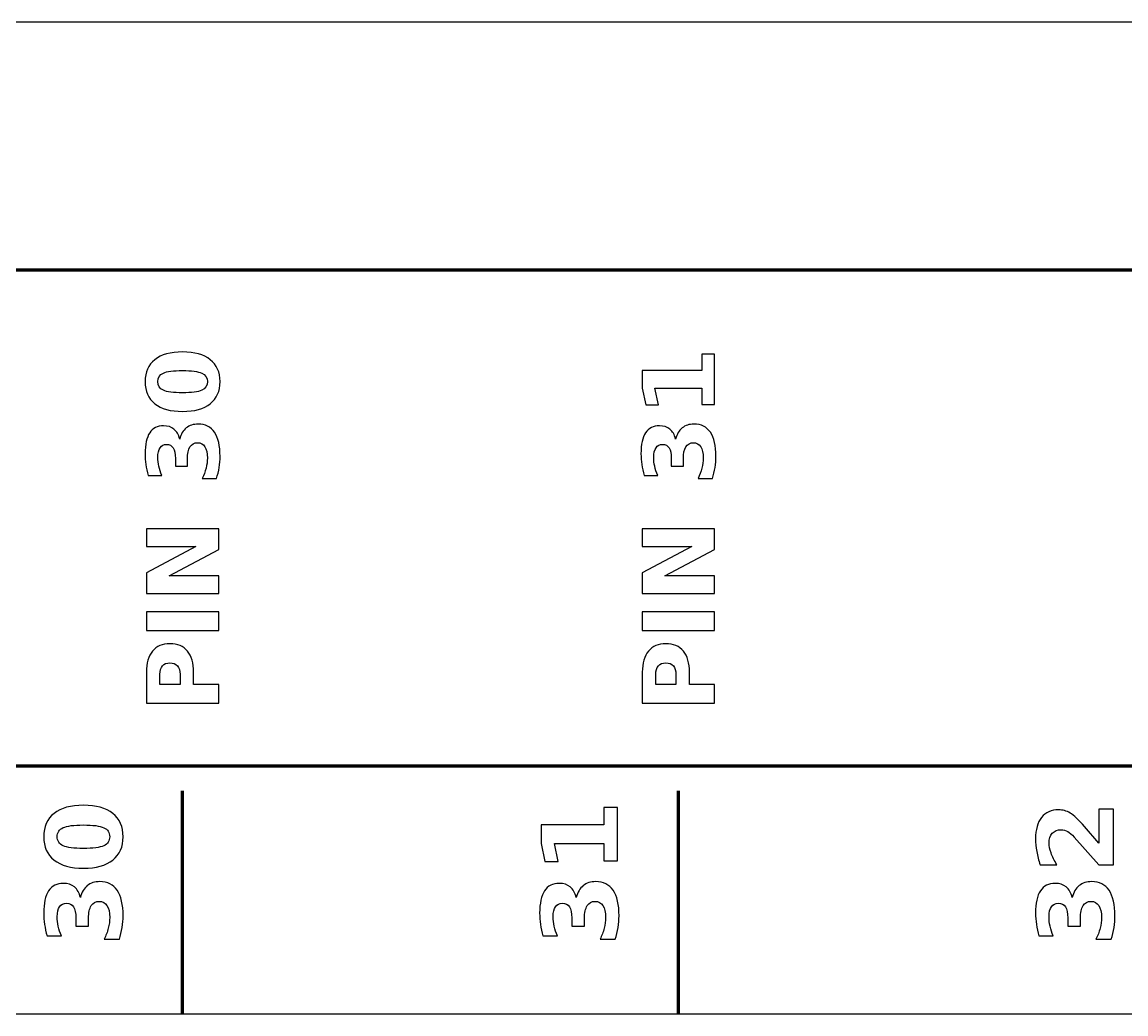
# Model space of a CAD drawing. Header units: centimetres. Extents: x -11 to 25, y -15.8 to -13.8.
# Drawn here: x 18.176 to 20.402, y -15.85 to -13.85 of the extents above; entities that cross this region are included whole.
import ezdxf

# ---------------------------------------------------------------- set-up
doc = ezdxf.new("R2010")
doc.units = ezdxf.units.CM
doc.header["$MEASUREMENT"] = 0
doc.layers.add('Layer 1', color=7, linetype='Continuous')

msp = doc.modelspace()

# ---------------------------------------------------------------- linework, layer by layer
at = {"layer": 'Layer 1', "color": 7}
msp.add_open_spline([(-10.9698, -13.85), (-10.9698, -13.85), (25.0302, -13.85), (25.0302, -13.85), (25.0302, -13.85), (25.0302, -13.85), (25.0302, -15.85), (25.0302, -15.85), (25.0302, -15.85), (25.0302, -15.85), (-10.9698, -15.85), (-10.9698, -15.85), (-10.9698, -15.85), (-10.9698, -15.85), (-10.9698, -13.85), (-10.9698, -13.85)], degree=3, knots=[0, 0, 0, 0, 0.25, 0.25, 0.25, 0.25, 0.5, 0.5, 0.5, 0.5, 0.75, 0.75, 0.75, 0.75, 1, 1, 1, 1], dxfattribs=at)
at = {"layer": 'Layer 1', "color": 250, "lineweight": 100}
msp.add_open_spline([(-10.76247, -15.35), (-10.76247, -15.35), (-10.76247, -14.35), (-10.76247, -14.35), (-10.76247, -14.35), (-10.76247, -14.35), (24.83753, -14.35), (24.83753, -14.35), (24.83753, -14.35), (24.83753, -14.35), (24.83753, -15.35), (24.83753, -15.35), (24.83753, -15.35), (24.83753, -15.35), (-10.76247, -15.35), (-10.76247, -15.35)], degree=3, knots=[0, 0, 0, 0, 0.25, 0.25, 0.25, 0.25, 0.5, 0.5, 0.5, 0.5, 0.75, 0.75, 0.75, 0.75, 1, 1, 1, 1], dxfattribs=at)
at = {"layer": 'Layer 1', "color": 250}
for points, knots in [([(18.50006, -14.51511), (18.52423, -14.51511), (18.54286, -14.52031), (18.556, -14.53074), (18.556, -14.53074), (18.5691, -14.54114), (18.57566, -14.55594), (18.57566, -14.57508), (18.57566, -14.57508), (18.57566, -14.59428), (18.5691, -14.60911), (18.556, -14.61951), (18.556, -14.61951), (18.54286, -14.62994), (18.52423, -14.63514), (18.50006, -14.63514), (18.50006, -14.63514), (18.47586, -14.63514), (18.4572, -14.62994), (18.44406, -14.61951), (18.44406, -14.61951), (18.43096, -14.60911), (18.4244, -14.59428), (18.4244, -14.57508), (18.4244, -14.57508), (18.4244, -14.55594), (18.43096, -14.54114), (18.44406, -14.53074), (18.44406, -14.53074), (18.4572, -14.52031), (18.47586, -14.51511), (18.50006, -14.51511)], [0, 0, 0, 0, 0.125, 0.125, 0.125, 0.125, 0.25, 0.25, 0.25, 0.25, 0.375, 0.375, 0.375, 0.375, 0.5, 0.5, 0.5, 0.5, 0.625, 0.625, 0.625, 0.625, 0.75, 0.75, 0.75, 0.75, 0.875, 0.875, 0.875, 0.875, 1, 1, 1, 1]), ([(19.54686, -14.62128), (19.54686, -14.62128), (19.54686, -14.58808), (19.54686, -14.58808), (19.54686, -14.58808), (19.54686, -14.58808), (19.45263, -14.58808), (19.45263, -14.58808), (19.45263, -14.58808), (19.45263, -14.58808), (19.45966, -14.62214), (19.45966, -14.62214), (19.45966, -14.62214), (19.45966, -14.62214), (19.43406, -14.62214), (19.43406, -14.62214), (19.43406, -14.62214), (19.43406, -14.62214), (19.42703, -14.58828), (19.42703, -14.58828), (19.42703, -14.58828), (19.42703, -14.58828), (19.42703, -14.55254), (19.42703, -14.55254), (19.42703, -14.55254), (19.42703, -14.55254), (19.54686, -14.55254), (19.54686, -14.55254), (19.54686, -14.55254), (19.54686, -14.55254), (19.54686, -14.51934), (19.54686, -14.51934), (19.54686, -14.51934), (19.54686, -14.51934), (19.57283, -14.51934), (19.57283, -14.51934), (19.57283, -14.51934), (19.57283, -14.51934), (19.57283, -14.62128), (19.57283, -14.62128), (19.57283, -14.62128), (19.57283, -14.62128), (19.54686, -14.62128), (19.54686, -14.62128)], [0, 0, 0, 0, 0.0909091, 0.0909091, 0.0909091, 0.0909091, 0.1818182, 0.1818182, 0.1818182, 0.1818182, 0.2727273, 0.2727273, 0.2727273, 0.2727273, 0.3636364, 0.3636364, 0.3636364, 0.3636364, 0.4545455, 0.4545455, 0.4545455, 0.4545455, 0.5454545, 0.5454545, 0.5454545, 0.5454545, 0.6363636, 0.6363636, 0.6363636, 0.6363636, 0.7272727, 0.7272727, 0.7272727, 0.7272727, 0.8181818, 0.8181818, 0.8181818, 0.8181818, 0.9090909, 0.9090909, 0.9090909, 0.9090909, 1, 1, 1, 1]), ([(18.4998, -14.55271), (18.48156, -14.55271), (18.46873, -14.55441), (18.46126, -14.55784), (18.46126, -14.55784), (18.45383, -14.56124), (18.4501, -14.56701), (18.4501, -14.57508), (18.4501, -14.57508), (18.4501, -14.58314), (18.45383, -14.58891), (18.46126, -14.59238), (18.46126, -14.59238), (18.46873, -14.59581), (18.48156, -14.59754), (18.4998, -14.59754), (18.4998, -14.59754), (18.5182, -14.59754), (18.5312, -14.59581), (18.53873, -14.59238), (18.53873, -14.59238), (18.5463, -14.58891), (18.55006, -14.58314), (18.55006, -14.57508), (18.55006, -14.57508), (18.55006, -14.56708), (18.5463, -14.56134), (18.53873, -14.55788), (18.53873, -14.55788), (18.5312, -14.55444), (18.5182, -14.55271), (18.4998, -14.55271)], [0, 0, 0, 0, 0.125, 0.125, 0.125, 0.125, 0.25, 0.25, 0.25, 0.25, 0.375, 0.375, 0.375, 0.375, 0.5, 0.5, 0.5, 0.5, 0.625, 0.625, 0.625, 0.625, 0.75, 0.75, 0.75, 0.75, 0.875, 0.875, 0.875, 0.875, 1, 1, 1, 1]), ([(18.4942, -14.69071), (18.49673, -14.68091), (18.50116, -14.67341), (18.50743, -14.66831), (18.50743, -14.66831), (18.51373, -14.66321), (18.5217, -14.66065), (18.5314, -14.66065), (18.5314, -14.66065), (18.54586, -14.66065), (18.55686, -14.66618), (18.5644, -14.67725), (18.5644, -14.67725), (18.5719, -14.68831), (18.57566, -14.70445), (18.57566, -14.72568), (18.57566, -14.72568), (18.57566, -14.73318), (18.57506, -14.74068), (18.57386, -14.74821), (18.57386, -14.74821), (18.57266, -14.75571), (18.57083, -14.76315), (18.56843, -14.77051), (18.56843, -14.77051), (18.56843, -14.77051), (18.53943, -14.77051), (18.53943, -14.77051), (18.53943, -14.77051), (18.54293, -14.76348), (18.5456, -14.75651), (18.5474, -14.74958), (18.5474, -14.74958), (18.54916, -14.74265), (18.55006, -14.73581), (18.55006, -14.72911), (18.55006, -14.72911), (18.55006, -14.71915), (18.54833, -14.71151), (18.5449, -14.70621), (18.5449, -14.70621), (18.54143, -14.70091), (18.5365, -14.69825), (18.53003, -14.69825), (18.53003, -14.69825), (18.5234, -14.69825), (18.51836, -14.70098), (18.51496, -14.70641), (18.51496, -14.70641), (18.51153, -14.71185), (18.50983, -14.71988), (18.50983, -14.73048), (18.50983, -14.73048), (18.50983, -14.73048), (18.50983, -14.74551), (18.50983, -14.74551), (18.50983, -14.74551), (18.50983, -14.74551), (18.4856, -14.74551), (18.4856, -14.74551), (18.4856, -14.74551), (18.4856, -14.74551), (18.4856, -14.72971), (18.4856, -14.72971), (18.4856, -14.72971), (18.4856, -14.72025), (18.48413, -14.71325), (18.48116, -14.70861), (18.48116, -14.70861), (18.4782, -14.70398), (18.4737, -14.70168), (18.46766, -14.70168), (18.46766, -14.70168), (18.46206, -14.70168), (18.45773, -14.70391), (18.4547, -14.70841), (18.4547, -14.70841), (18.45163, -14.71291), (18.4501, -14.71925), (18.4501, -14.72745), (18.4501, -14.72745), (18.4501, -14.73351), (18.45076, -14.73961), (18.45213, -14.74581), (18.45213, -14.74581), (18.4535, -14.75198), (18.45553, -14.75811), (18.4582, -14.76425), (18.4582, -14.76425), (18.4582, -14.76425), (18.43066, -14.76425), (18.43066, -14.76425), (18.43066, -14.76425), (18.42856, -14.75681), (18.427, -14.74948), (18.42596, -14.74218), (18.42596, -14.74218), (18.42493, -14.73488), (18.4244, -14.72775), (18.4244, -14.72071), (18.4244, -14.72071), (18.4244, -14.70178), (18.4275, -14.68758), (18.43373, -14.67818), (18.43373, -14.67818), (18.43993, -14.66878), (18.4493, -14.66408), (18.4618, -14.66408), (18.4618, -14.66408), (18.4703, -14.66408), (18.4773, -14.66631), (18.48273, -14.67081), (18.48273, -14.67081), (18.48816, -14.67531), (18.492, -14.68195), (18.4942, -14.69071)], [0, 0, 0, 0, 0.0344828, 0.0344828, 0.0344828, 0.0344828, 0.0689655, 0.0689655, 0.0689655, 0.0689655, 0.1034483, 0.1034483, 0.1034483, 0.1034483, 0.137931, 0.137931, 0.137931, 0.137931, 0.1724138, 0.1724138, 0.1724138, 0.1724138, 0.2068966, 0.2068966, 0.2068966, 0.2068966, 0.2413793, 0.2413793, 0.2413793, 0.2413793, 0.2758621, 0.2758621, 0.2758621, 0.2758621, 0.3103448, 0.3103448, 0.3103448, 0.3103448, 0.3448276, 0.3448276, 0.3448276, 0.3448276, 0.3793103, 0.3793103, 0.3793103, 0.3793103, 0.4137931, 0.4137931, 0.4137931, 0.4137931, 0.4482759, 0.4482759, 0.4482759, 0.4482759, 0.4827586, 0.4827586, 0.4827586, 0.4827586, 0.5172414, 0.5172414, 0.5172414, 0.5172414, 0.5517241, 0.5517241, 0.5517241, 0.5517241, 0.5862069, 0.5862069, 0.5862069, 0.5862069, 0.6206897, 0.6206897, 0.6206897, 0.6206897, 0.6551724, 0.6551724, 0.6551724, 0.6551724, 0.6896552, 0.6896552, 0.6896552, 0.6896552, 0.7241379, 0.7241379, 0.7241379, 0.7241379, 0.7586207, 0.7586207, 0.7586207, 0.7586207, 0.7931034, 0.7931034, 0.7931034, 0.7931034, 0.8275862, 0.8275862, 0.8275862, 0.8275862, 0.862069, 0.862069, 0.862069, 0.862069, 0.8965517, 0.8965517, 0.8965517, 0.8965517, 0.9310345, 0.9310345, 0.9310345, 0.9310345, 0.9655172, 0.9655172, 0.9655172, 0.9655172, 1, 1, 1, 1]), ([(19.4942, -14.69071), (19.49673, -14.68091), (19.50116, -14.67341), (19.50743, -14.66831), (19.50743, -14.66831), (19.51373, -14.66321), (19.5217, -14.66065), (19.5314, -14.66065), (19.5314, -14.66065), (19.54586, -14.66065), (19.55686, -14.66618), (19.5644, -14.67725), (19.5644, -14.67725), (19.5719, -14.68831), (19.57566, -14.70445), (19.57566, -14.72568), (19.57566, -14.72568), (19.57566, -14.73318), (19.57506, -14.74068), (19.57386, -14.74821), (19.57386, -14.74821), (19.57266, -14.75571), (19.57083, -14.76315), (19.56843, -14.77051), (19.56843, -14.77051), (19.56843, -14.77051), (19.53943, -14.77051), (19.53943, -14.77051), (19.53943, -14.77051), (19.54293, -14.76348), (19.5456, -14.75651), (19.5474, -14.74958), (19.5474, -14.74958), (19.54916, -14.74265), (19.55006, -14.73581), (19.55006, -14.72911), (19.55006, -14.72911), (19.55006, -14.71915), (19.54833, -14.71151), (19.5449, -14.70621), (19.5449, -14.70621), (19.54143, -14.70091), (19.5365, -14.69825), (19.53003, -14.69825), (19.53003, -14.69825), (19.5234, -14.69825), (19.51836, -14.70098), (19.51496, -14.70641), (19.51496, -14.70641), (19.51153, -14.71185), (19.50983, -14.71988), (19.50983, -14.73048), (19.50983, -14.73048), (19.50983, -14.73048), (19.50983, -14.74551), (19.50983, -14.74551), (19.50983, -14.74551), (19.50983, -14.74551), (19.4856, -14.74551), (19.4856, -14.74551), (19.4856, -14.74551), (19.4856, -14.74551), (19.4856, -14.72971), (19.4856, -14.72971), (19.4856, -14.72971), (19.4856, -14.72025), (19.48413, -14.71325), (19.48116, -14.70861), (19.48116, -14.70861), (19.4782, -14.70398), (19.4737, -14.70168), (19.46766, -14.70168), (19.46766, -14.70168), (19.46206, -14.70168), (19.45773, -14.70391), (19.4547, -14.70841), (19.4547, -14.70841), (19.45163, -14.71291), (19.4501, -14.71925), (19.4501, -14.72745), (19.4501, -14.72745), (19.4501, -14.73351), (19.45076, -14.73961), (19.45213, -14.74581), (19.45213, -14.74581), (19.4535, -14.75198), (19.45553, -14.75811), (19.4582, -14.76425), (19.4582, -14.76425), (19.4582, -14.76425), (19.43066, -14.76425), (19.43066, -14.76425), (19.43066, -14.76425), (19.42856, -14.75681), (19.427, -14.74948), (19.42596, -14.74218), (19.42596, -14.74218), (19.42493, -14.73488), (19.4244, -14.72775), (19.4244, -14.72071), (19.4244, -14.72071), (19.4244, -14.70178), (19.4275, -14.68758), (19.43373, -14.67818), (19.43373, -14.67818), (19.43993, -14.66878), (19.4493, -14.66408), (19.4618, -14.66408), (19.4618, -14.66408), (19.4703, -14.66408), (19.4773, -14.66631), (19.48273, -14.67081), (19.48273, -14.67081), (19.48816, -14.67531), (19.492, -14.68195), (19.4942, -14.69071)], [0, 0, 0, 0, 0.0344828, 0.0344828, 0.0344828, 0.0344828, 0.0689655, 0.0689655, 0.0689655, 0.0689655, 0.1034483, 0.1034483, 0.1034483, 0.1034483, 0.137931, 0.137931, 0.137931, 0.137931, 0.1724138, 0.1724138, 0.1724138, 0.1724138, 0.2068966, 0.2068966, 0.2068966, 0.2068966, 0.2413793, 0.2413793, 0.2413793, 0.2413793, 0.2758621, 0.2758621, 0.2758621, 0.2758621, 0.3103448, 0.3103448, 0.3103448, 0.3103448, 0.3448276, 0.3448276, 0.3448276, 0.3448276, 0.3793103, 0.3793103, 0.3793103, 0.3793103, 0.4137931, 0.4137931, 0.4137931, 0.4137931, 0.4482759, 0.4482759, 0.4482759, 0.4482759, 0.4827586, 0.4827586, 0.4827586, 0.4827586, 0.5172414, 0.5172414, 0.5172414, 0.5172414, 0.5517241, 0.5517241, 0.5517241, 0.5517241, 0.5862069, 0.5862069, 0.5862069, 0.5862069, 0.6206897, 0.6206897, 0.6206897, 0.6206897, 0.6551724, 0.6551724, 0.6551724, 0.6551724, 0.6896552, 0.6896552, 0.6896552, 0.6896552, 0.7241379, 0.7241379, 0.7241379, 0.7241379, 0.7586207, 0.7586207, 0.7586207, 0.7586207, 0.7931034, 0.7931034, 0.7931034, 0.7931034, 0.8275862, 0.8275862, 0.8275862, 0.8275862, 0.862069, 0.862069, 0.862069, 0.862069, 0.8965517, 0.8965517, 0.8965517, 0.8965517, 0.9310345, 0.9310345, 0.9310345, 0.9310345, 0.9655172, 0.9655172, 0.9655172, 0.9655172, 1, 1, 1, 1]), ([(18.42703, -15.00251), (18.42703, -15.00251), (18.42703, -14.96051), (18.42703, -14.96051), (18.42703, -14.96051), (18.42703, -14.96051), (18.52703, -14.90748), (18.52703, -14.90748), (18.52703, -14.90748), (18.52703, -14.90748), (18.42703, -14.90748), (18.42703, -14.90748), (18.42703, -14.90748), (18.42703, -14.90748), (18.42703, -14.87185), (18.42703, -14.87185), (18.42703, -14.87185), (18.42703, -14.87185), (18.57283, -14.87185), (18.57283, -14.87185), (18.57283, -14.87185), (18.57283, -14.87185), (18.57283, -14.91385), (18.57283, -14.91385), (18.57283, -14.91385), (18.57283, -14.91385), (18.47283, -14.96688), (18.47283, -14.96688), (18.47283, -14.96688), (18.47283, -14.96688), (18.57283, -14.96688), (18.57283, -14.96688), (18.57283, -14.96688), (18.57283, -14.96688), (18.57283, -15.00251), (18.57283, -15.00251), (18.57283, -15.00251), (18.57283, -15.00251), (18.42703, -15.00251), (18.42703, -15.00251)], [0, 0, 0, 0, 0.1, 0.1, 0.1, 0.1, 0.2, 0.2, 0.2, 0.2, 0.3, 0.3, 0.3, 0.3, 0.4, 0.4, 0.4, 0.4, 0.5, 0.5, 0.5, 0.5, 0.6, 0.6, 0.6, 0.6, 0.7, 0.7, 0.7, 0.7, 0.8, 0.8, 0.8, 0.8, 0.9, 0.9, 0.9, 0.9, 1, 1, 1, 1]), ([(19.42703, -15.00251), (19.42703, -15.00251), (19.42703, -14.96051), (19.42703, -14.96051), (19.42703, -14.96051), (19.42703, -14.96051), (19.52703, -14.90748), (19.52703, -14.90748), (19.52703, -14.90748), (19.52703, -14.90748), (19.42703, -14.90748), (19.42703, -14.90748), (19.42703, -14.90748), (19.42703, -14.90748), (19.42703, -14.87185), (19.42703, -14.87185), (19.42703, -14.87185), (19.42703, -14.87185), (19.57283, -14.87185), (19.57283, -14.87185), (19.57283, -14.87185), (19.57283, -14.87185), (19.57283, -14.91385), (19.57283, -14.91385), (19.57283, -14.91385), (19.57283, -14.91385), (19.47283, -14.96688), (19.47283, -14.96688), (19.47283, -14.96688), (19.47283, -14.96688), (19.57283, -14.96688), (19.57283, -14.96688), (19.57283, -14.96688), (19.57283, -14.96688), (19.57283, -15.00251), (19.57283, -15.00251), (19.57283, -15.00251), (19.57283, -15.00251), (19.42703, -15.00251), (19.42703, -15.00251)], [0, 0, 0, 0, 0.1, 0.1, 0.1, 0.1, 0.2, 0.2, 0.2, 0.2, 0.3, 0.3, 0.3, 0.3, 0.4, 0.4, 0.4, 0.4, 0.5, 0.5, 0.5, 0.5, 0.6, 0.6, 0.6, 0.6, 0.7, 0.7, 0.7, 0.7, 0.8, 0.8, 0.8, 0.8, 0.9, 0.9, 0.9, 0.9, 1, 1, 1, 1]), ([(18.42703, -15.07691), (18.42703, -15.07691), (18.42703, -15.03931), (18.42703, -15.03931), (18.42703, -15.03931), (18.42703, -15.03931), (18.57283, -15.03931), (18.57283, -15.03931), (18.57283, -15.03931), (18.57283, -15.03931), (18.57283, -15.07691), (18.57283, -15.07691), (18.57283, -15.07691), (18.57283, -15.07691), (18.42703, -15.07691), (18.42703, -15.07691)], [0, 0, 0, 0, 0.25, 0.25, 0.25, 0.25, 0.5, 0.5, 0.5, 0.5, 0.75, 0.75, 0.75, 0.75, 1, 1, 1, 1]), ([(19.42703, -15.07691), (19.42703, -15.07691), (19.42703, -15.03931), (19.42703, -15.03931), (19.42703, -15.03931), (19.42703, -15.03931), (19.57283, -15.03931), (19.57283, -15.03931), (19.57283, -15.03931), (19.57283, -15.03931), (19.57283, -15.07691), (19.57283, -15.07691), (19.57283, -15.07691), (19.57283, -15.07691), (19.42703, -15.07691), (19.42703, -15.07691)], [0, 0, 0, 0, 0.25, 0.25, 0.25, 0.25, 0.5, 0.5, 0.5, 0.5, 0.75, 0.75, 0.75, 0.75, 1, 1, 1, 1]), ([(18.42703, -15.22348), (18.42703, -15.22348), (18.42703, -15.16108), (18.42703, -15.16108), (18.42703, -15.16108), (18.42703, -15.14252), (18.43116, -15.12828), (18.4394, -15.11835), (18.4394, -15.11835), (18.44763, -15.10842), (18.45936, -15.10345), (18.4746, -15.10345), (18.4746, -15.10345), (18.48986, -15.10345), (18.50163, -15.10842), (18.50986, -15.11835), (18.50986, -15.11835), (18.5181, -15.12828), (18.52223, -15.14252), (18.52223, -15.16108), (18.52223, -15.16108), (18.52223, -15.16108), (18.52223, -15.18588), (18.52223, -15.18588), (18.52223, -15.18588), (18.52223, -15.18588), (18.57283, -15.18588), (18.57283, -15.18588), (18.57283, -15.18588), (18.57283, -15.18588), (18.57283, -15.22348), (18.57283, -15.22348), (18.57283, -15.22348), (18.57283, -15.22348), (18.42703, -15.22348), (18.42703, -15.22348)], [0, 0, 0, 0, 0.1111111, 0.1111111, 0.1111111, 0.1111111, 0.2222222, 0.2222222, 0.2222222, 0.2222222, 0.3333333, 0.3333333, 0.3333333, 0.3333333, 0.4444444, 0.4444444, 0.4444444, 0.4444444, 0.5555556, 0.5555556, 0.5555556, 0.5555556, 0.6666667, 0.6666667, 0.6666667, 0.6666667, 0.7777778, 0.7777778, 0.7777778, 0.7777778, 0.8888889, 0.8888889, 0.8888889, 0.8888889, 1, 1, 1, 1]), ([(19.42703, -15.22348), (19.42703, -15.22348), (19.42703, -15.16108), (19.42703, -15.16108), (19.42703, -15.16108), (19.42703, -15.14252), (19.43116, -15.12828), (19.4394, -15.11835), (19.4394, -15.11835), (19.44763, -15.10842), (19.45936, -15.10345), (19.4746, -15.10345), (19.4746, -15.10345), (19.48986, -15.10345), (19.50163, -15.10842), (19.50986, -15.11835), (19.50986, -15.11835), (19.5181, -15.12828), (19.52223, -15.14252), (19.52223, -15.16108), (19.52223, -15.16108), (19.52223, -15.16108), (19.52223, -15.18588), (19.52223, -15.18588), (19.52223, -15.18588), (19.52223, -15.18588), (19.57283, -15.18588), (19.57283, -15.18588), (19.57283, -15.18588), (19.57283, -15.18588), (19.57283, -15.22348), (19.57283, -15.22348), (19.57283, -15.22348), (19.57283, -15.22348), (19.42703, -15.22348), (19.42703, -15.22348)], [0, 0, 0, 0, 0.1111111, 0.1111111, 0.1111111, 0.1111111, 0.2222222, 0.2222222, 0.2222222, 0.2222222, 0.3333333, 0.3333333, 0.3333333, 0.3333333, 0.4444444, 0.4444444, 0.4444444, 0.4444444, 0.5555556, 0.5555556, 0.5555556, 0.5555556, 0.6666667, 0.6666667, 0.6666667, 0.6666667, 0.7777778, 0.7777778, 0.7777778, 0.7777778, 0.8888889, 0.8888889, 0.8888889, 0.8888889, 1, 1, 1, 1]), ([(18.45426, -15.18588), (18.45426, -15.18588), (18.495, -15.18588), (18.495, -15.18588), (18.495, -15.18588), (18.495, -15.18588), (18.495, -15.16508), (18.495, -15.16508), (18.495, -15.16508), (18.495, -15.15778), (18.49323, -15.15215), (18.48966, -15.14818), (18.48966, -15.14818), (18.48613, -15.14422), (18.4811, -15.14222), (18.4746, -15.14222), (18.4746, -15.14222), (18.46806, -15.14222), (18.46306, -15.14422), (18.45953, -15.14818), (18.45953, -15.14818), (18.45603, -15.15215), (18.45426, -15.15778), (18.45426, -15.16508), (18.45426, -15.16508), (18.45426, -15.16508), (18.45426, -15.18588), (18.45426, -15.18588)], [0, 0, 0, 0, 0.1428571, 0.1428571, 0.1428571, 0.1428571, 0.2857143, 0.2857143, 0.2857143, 0.2857143, 0.4285714, 0.4285714, 0.4285714, 0.4285714, 0.5714286, 0.5714286, 0.5714286, 0.5714286, 0.7142857, 0.7142857, 0.7142857, 0.7142857, 0.8571429, 0.8571429, 0.8571429, 0.8571429, 1, 1, 1, 1]), ([(19.45426, -15.18588), (19.45426, -15.18588), (19.495, -15.18588), (19.495, -15.18588), (19.495, -15.18588), (19.495, -15.18588), (19.495, -15.16508), (19.495, -15.16508), (19.495, -15.16508), (19.495, -15.15778), (19.49323, -15.15215), (19.48966, -15.14818), (19.48966, -15.14818), (19.48613, -15.14422), (19.4811, -15.14222), (19.4746, -15.14222), (19.4746, -15.14222), (19.46806, -15.14222), (19.46306, -15.14422), (19.45953, -15.14818), (19.45953, -15.14818), (19.45603, -15.15215), (19.45426, -15.15778), (19.45426, -15.16508), (19.45426, -15.16508), (19.45426, -15.16508), (19.45426, -15.18588), (19.45426, -15.18588)], [0, 0, 0, 0, 0.1428571, 0.1428571, 0.1428571, 0.1428571, 0.2857143, 0.2857143, 0.2857143, 0.2857143, 0.4285714, 0.4285714, 0.4285714, 0.4285714, 0.5714286, 0.5714286, 0.5714286, 0.5714286, 0.7142857, 0.7142857, 0.7142857, 0.7142857, 0.8571429, 0.8571429, 0.8571429, 0.8571429, 1, 1, 1, 1]), ([(18.30016, -15.42919), (18.32573, -15.42919), (18.34545, -15.43469), (18.35935, -15.44573), (18.35935, -15.44573), (18.37322, -15.45674), (18.38017, -15.4724), (18.38017, -15.49265), (18.38017, -15.49265), (18.38017, -15.51297), (18.37322, -15.52867), (18.35935, -15.53968), (18.35935, -15.53968), (18.34545, -15.55072), (18.32573, -15.55623), (18.30016, -15.55623), (18.30016, -15.55623), (18.27455, -15.55623), (18.25479, -15.55072), (18.24089, -15.53968), (18.24089, -15.53968), (18.22703, -15.52867), (18.22008, -15.51297), (18.22008, -15.49265), (18.22008, -15.49265), (18.22008, -15.4724), (18.22703, -15.45674), (18.24089, -15.44573), (18.24089, -15.44573), (18.25479, -15.43469), (18.27455, -15.42919), (18.30016, -15.42919)], [0, 0, 0, 0, 0.125, 0.125, 0.125, 0.125, 0.25, 0.25, 0.25, 0.25, 0.375, 0.375, 0.375, 0.375, 0.5, 0.5, 0.5, 0.5, 0.625, 0.625, 0.625, 0.625, 0.75, 0.75, 0.75, 0.75, 0.875, 0.875, 0.875, 0.875, 1, 1, 1, 1]), ([(19.34969, -15.54155), (19.34969, -15.54155), (19.34969, -15.50641), (19.34969, -15.50641), (19.34969, -15.50641), (19.34969, -15.50641), (19.24996, -15.50641), (19.24996, -15.50641), (19.24996, -15.50641), (19.24996, -15.50641), (19.2574, -15.54247), (19.2574, -15.54247), (19.2574, -15.54247), (19.2574, -15.54247), (19.23031, -15.54247), (19.23031, -15.54247), (19.23031, -15.54247), (19.23031, -15.54247), (19.22286, -15.50662), (19.22286, -15.50662), (19.22286, -15.50662), (19.22286, -15.50662), (19.22286, -15.46881), (19.22286, -15.46881), (19.22286, -15.46881), (19.22286, -15.46881), (19.34969, -15.46881), (19.34969, -15.46881), (19.34969, -15.46881), (19.34969, -15.46881), (19.34969, -15.43367), (19.34969, -15.43367), (19.34969, -15.43367), (19.34969, -15.43367), (19.37717, -15.43367), (19.37717, -15.43367), (19.37717, -15.43367), (19.37717, -15.43367), (19.37717, -15.54155), (19.37717, -15.54155), (19.37717, -15.54155), (19.37717, -15.54155), (19.34969, -15.54155), (19.34969, -15.54155)], [0, 0, 0, 0, 0.0909091, 0.0909091, 0.0909091, 0.0909091, 0.1818182, 0.1818182, 0.1818182, 0.1818182, 0.2727273, 0.2727273, 0.2727273, 0.2727273, 0.3636364, 0.3636364, 0.3636364, 0.3636364, 0.4545455, 0.4545455, 0.4545455, 0.4545455, 0.5454545, 0.5454545, 0.5454545, 0.5454545, 0.6363636, 0.6363636, 0.6363636, 0.6363636, 0.7272727, 0.7272727, 0.7272727, 0.7272727, 0.8181818, 0.8181818, 0.8181818, 0.8181818, 0.9090909, 0.9090909, 0.9090909, 0.9090909, 1, 1, 1, 1]), ([(20.34792, -15.50535), (20.34792, -15.50535), (20.34792, -15.43744), (20.34792, -15.43744), (20.34792, -15.43744), (20.34792, -15.43744), (20.37717, -15.43744), (20.37717, -15.43744), (20.37717, -15.43744), (20.37717, -15.43744), (20.37717, -15.54959), (20.37717, -15.54959), (20.37717, -15.54959), (20.37717, -15.54959), (20.34792, -15.54959), (20.34792, -15.54959), (20.34792, -15.54959), (20.34792, -15.54959), (20.29822, -15.49325), (20.29822, -15.49325), (20.29822, -15.49325), (20.29367, -15.48821), (20.28922, -15.4845), (20.28488, -15.48211), (20.28488, -15.48211), (20.28054, -15.47967), (20.27603, -15.47847), (20.27134, -15.47847), (20.27134, -15.47847), (20.2641, -15.47847), (20.25828, -15.48091), (20.25387, -15.48577), (20.25387, -15.48577), (20.24946, -15.49061), (20.24728, -15.49706), (20.24728, -15.50514), (20.24728, -15.50514), (20.24728, -15.51135), (20.24862, -15.51812), (20.25126, -15.5255), (20.25126, -15.5255), (20.25391, -15.53287), (20.25786, -15.54077), (20.26308, -15.54917), (20.26308, -15.54917), (20.26308, -15.54917), (20.22918, -15.54917), (20.22918, -15.54917), (20.22918, -15.54917), (20.22621, -15.54021), (20.22396, -15.53135), (20.2224, -15.5226), (20.2224, -15.5226), (20.22085, -15.51386), (20.22008, -15.50528), (20.22008, -15.49685), (20.22008, -15.49685), (20.22008, -15.4784), (20.22413, -15.46404), (20.23228, -15.45381), (20.23228, -15.45381), (20.2404, -15.44358), (20.25172, -15.43847), (20.26629, -15.43847), (20.26629, -15.43847), (20.27469, -15.43847), (20.28252, -15.44065), (20.28979, -15.44499), (20.28979, -15.44499), (20.29705, -15.44933), (20.30679, -15.45847), (20.319, -15.47237), (20.319, -15.47237), (20.319, -15.47237), (20.34792, -15.50535), (20.34792, -15.50535)], [0, 0, 0, 0, 0.0526316, 0.0526316, 0.0526316, 0.0526316, 0.1052632, 0.1052632, 0.1052632, 0.1052632, 0.1578947, 0.1578947, 0.1578947, 0.1578947, 0.2105263, 0.2105263, 0.2105263, 0.2105263, 0.2631579, 0.2631579, 0.2631579, 0.2631579, 0.3157895, 0.3157895, 0.3157895, 0.3157895, 0.3684211, 0.3684211, 0.3684211, 0.3684211, 0.4210526, 0.4210526, 0.4210526, 0.4210526, 0.4736842, 0.4736842, 0.4736842, 0.4736842, 0.5263158, 0.5263158, 0.5263158, 0.5263158, 0.5789474, 0.5789474, 0.5789474, 0.5789474, 0.6315789, 0.6315789, 0.6315789, 0.6315789, 0.6842105, 0.6842105, 0.6842105, 0.6842105, 0.7368421, 0.7368421, 0.7368421, 0.7368421, 0.7894737, 0.7894737, 0.7894737, 0.7894737, 0.8421053, 0.8421053, 0.8421053, 0.8421053, 0.8947368, 0.8947368, 0.8947368, 0.8947368, 0.9473684, 0.9473684, 0.9473684, 0.9473684, 1, 1, 1, 1]), ([(18.29988, -15.46898), (18.28058, -15.46898), (18.267, -15.47078), (18.25909, -15.47441), (18.25909, -15.47441), (18.25123, -15.47801), (18.24728, -15.48412), (18.24728, -15.49265), (18.24728, -15.49265), (18.24728, -15.50119), (18.25123, -15.50729), (18.25909, -15.51096), (18.25909, -15.51096), (18.267, -15.5146), (18.28058, -15.51643), (18.29988, -15.51643), (18.29988, -15.51643), (18.31935, -15.51643), (18.33311, -15.5146), (18.34108, -15.51096), (18.34108, -15.51096), (18.34909, -15.50729), (18.35307, -15.50119), (18.35307, -15.49265), (18.35307, -15.49265), (18.35307, -15.48419), (18.34909, -15.47812), (18.34108, -15.47445), (18.34108, -15.47445), (18.33311, -15.47082), (18.31935, -15.46898), (18.29988, -15.46898)], [0, 0, 0, 0, 0.125, 0.125, 0.125, 0.125, 0.25, 0.25, 0.25, 0.25, 0.375, 0.375, 0.375, 0.375, 0.5, 0.5, 0.5, 0.5, 0.625, 0.625, 0.625, 0.625, 0.75, 0.75, 0.75, 0.75, 0.875, 0.875, 0.875, 0.875, 1, 1, 1, 1]), ([(18.29395, -15.61504), (18.29663, -15.60467), (18.30132, -15.59673), (18.30795, -15.59133), (18.30795, -15.59133), (18.31462, -15.58593), (18.32305, -15.58322), (18.33332, -15.58322), (18.33332, -15.58322), (18.34863, -15.58322), (18.36027, -15.58907), (18.36824, -15.60078), (18.36824, -15.60078), (18.37618, -15.6125), (18.38017, -15.62957), (18.38017, -15.65204), (18.38017, -15.65204), (18.38017, -15.65998), (18.37953, -15.66792), (18.37826, -15.67589), (18.37826, -15.67589), (18.37699, -15.68383), (18.37505, -15.6917), (18.37251, -15.69949), (18.37251, -15.69949), (18.37251, -15.69949), (18.34182, -15.69949), (18.34182, -15.69949), (18.34182, -15.69949), (18.34553, -15.69205), (18.34835, -15.68468), (18.35025, -15.67734), (18.35025, -15.67734), (18.35212, -15.67), (18.35307, -15.66277), (18.35307, -15.65568), (18.35307, -15.65568), (18.35307, -15.64513), (18.35124, -15.63705), (18.34761, -15.63144), (18.34761, -15.63144), (18.34394, -15.62583), (18.33872, -15.62301), (18.33187, -15.62301), (18.33187, -15.62301), (18.32485, -15.62301), (18.31953, -15.6259), (18.31593, -15.63165), (18.31593, -15.63165), (18.31229, -15.6374), (18.31049, -15.64591), (18.31049, -15.65712), (18.31049, -15.65712), (18.31049, -15.65712), (18.31049, -15.67303), (18.31049, -15.67303), (18.31049, -15.67303), (18.31049, -15.67303), (18.28485, -15.67303), (18.28485, -15.67303), (18.28485, -15.67303), (18.28485, -15.67303), (18.28485, -15.65631), (18.28485, -15.65631), (18.28485, -15.65631), (18.28485, -15.64629), (18.28329, -15.63889), (18.28015, -15.63398), (18.28015, -15.63398), (18.27701, -15.62908), (18.27225, -15.62664), (18.26587, -15.62664), (18.26587, -15.62664), (18.25994, -15.62664), (18.25535, -15.62901), (18.25214, -15.63377), (18.25214, -15.63377), (18.2489, -15.63853), (18.24728, -15.64524), (18.24728, -15.65391), (18.24728, -15.65391), (18.24728, -15.66033), (18.24798, -15.66679), (18.24943, -15.67335), (18.24943, -15.67335), (18.25087, -15.67988), (18.25303, -15.68637), (18.25585, -15.69286), (18.25585, -15.69286), (18.25585, -15.69286), (18.22671, -15.69286), (18.22671, -15.69286), (18.22671, -15.69286), (18.22449, -15.68499), (18.22283, -15.67723), (18.22173, -15.66951), (18.22173, -15.66951), (18.22064, -15.66178), (18.22008, -15.65423), (18.22008, -15.64679), (18.22008, -15.64679), (18.22008, -15.62675), (18.22336, -15.61172), (18.22995, -15.60177), (18.22995, -15.60177), (18.23652, -15.59182), (18.24643, -15.58685), (18.25966, -15.58685), (18.25966, -15.58685), (18.26865, -15.58685), (18.27606, -15.58921), (18.28181, -15.59398), (18.28181, -15.59398), (18.28756, -15.59874), (18.29162, -15.60576), (18.29395, -15.61504)], [0, 0, 0, 0, 0.0344828, 0.0344828, 0.0344828, 0.0344828, 0.0689655, 0.0689655, 0.0689655, 0.0689655, 0.1034483, 0.1034483, 0.1034483, 0.1034483, 0.137931, 0.137931, 0.137931, 0.137931, 0.1724138, 0.1724138, 0.1724138, 0.1724138, 0.2068966, 0.2068966, 0.2068966, 0.2068966, 0.2413793, 0.2413793, 0.2413793, 0.2413793, 0.2758621, 0.2758621, 0.2758621, 0.2758621, 0.3103448, 0.3103448, 0.3103448, 0.3103448, 0.3448276, 0.3448276, 0.3448276, 0.3448276, 0.3793103, 0.3793103, 0.3793103, 0.3793103, 0.4137931, 0.4137931, 0.4137931, 0.4137931, 0.4482759, 0.4482759, 0.4482759, 0.4482759, 0.4827586, 0.4827586, 0.4827586, 0.4827586, 0.5172414, 0.5172414, 0.5172414, 0.5172414, 0.5517241, 0.5517241, 0.5517241, 0.5517241, 0.5862069, 0.5862069, 0.5862069, 0.5862069, 0.6206897, 0.6206897, 0.6206897, 0.6206897, 0.6551724, 0.6551724, 0.6551724, 0.6551724, 0.6896552, 0.6896552, 0.6896552, 0.6896552, 0.7241379, 0.7241379, 0.7241379, 0.7241379, 0.7586207, 0.7586207, 0.7586207, 0.7586207, 0.7931034, 0.7931034, 0.7931034, 0.7931034, 0.8275862, 0.8275862, 0.8275862, 0.8275862, 0.862069, 0.862069, 0.862069, 0.862069, 0.8965517, 0.8965517, 0.8965517, 0.8965517, 0.9310345, 0.9310345, 0.9310345, 0.9310345, 0.9655172, 0.9655172, 0.9655172, 0.9655172, 1, 1, 1, 1]), ([(19.29395, -15.61504), (19.29663, -15.60467), (19.30132, -15.59673), (19.30795, -15.59133), (19.30795, -15.59133), (19.31462, -15.58593), (19.32305, -15.58322), (19.33332, -15.58322), (19.33332, -15.58322), (19.34863, -15.58322), (19.36027, -15.58907), (19.36824, -15.60078), (19.36824, -15.60078), (19.37618, -15.6125), (19.38017, -15.62957), (19.38017, -15.65204), (19.38017, -15.65204), (19.38017, -15.65998), (19.37953, -15.66792), (19.37826, -15.67589), (19.37826, -15.67589), (19.37699, -15.68383), (19.37505, -15.6917), (19.37251, -15.69949), (19.37251, -15.69949), (19.37251, -15.69949), (19.34182, -15.69949), (19.34182, -15.69949), (19.34182, -15.69949), (19.34553, -15.69205), (19.34835, -15.68468), (19.35025, -15.67734), (19.35025, -15.67734), (19.35212, -15.67), (19.35307, -15.66277), (19.35307, -15.65568), (19.35307, -15.65568), (19.35307, -15.64513), (19.35124, -15.63705), (19.34761, -15.63144), (19.34761, -15.63144), (19.34394, -15.62583), (19.33872, -15.62301), (19.33187, -15.62301), (19.33187, -15.62301), (19.32485, -15.62301), (19.31953, -15.6259), (19.31593, -15.63165), (19.31593, -15.63165), (19.31229, -15.6374), (19.31049, -15.64591), (19.31049, -15.65712), (19.31049, -15.65712), (19.31049, -15.65712), (19.31049, -15.67303), (19.31049, -15.67303), (19.31049, -15.67303), (19.31049, -15.67303), (19.28485, -15.67303), (19.28485, -15.67303), (19.28485, -15.67303), (19.28485, -15.67303), (19.28485, -15.65631), (19.28485, -15.65631), (19.28485, -15.65631), (19.28485, -15.64629), (19.28329, -15.63889), (19.28015, -15.63398), (19.28015, -15.63398), (19.27701, -15.62908), (19.27225, -15.62664), (19.26587, -15.62664), (19.26587, -15.62664), (19.25994, -15.62664), (19.25535, -15.62901), (19.25214, -15.63377), (19.25214, -15.63377), (19.2489, -15.63853), (19.24728, -15.64524), (19.24728, -15.65391), (19.24728, -15.65391), (19.24728, -15.66033), (19.24798, -15.66679), (19.24943, -15.67335), (19.24943, -15.67335), (19.25087, -15.67988), (19.25303, -15.68637), (19.25585, -15.69286), (19.25585, -15.69286), (19.25585, -15.69286), (19.22671, -15.69286), (19.22671, -15.69286), (19.22671, -15.69286), (19.22449, -15.68499), (19.22283, -15.67723), (19.22173, -15.66951), (19.22173, -15.66951), (19.22064, -15.66178), (19.22008, -15.65423), (19.22008, -15.64679), (19.22008, -15.64679), (19.22008, -15.62675), (19.22336, -15.61172), (19.22995, -15.60177), (19.22995, -15.60177), (19.23652, -15.59182), (19.24643, -15.58685), (19.25966, -15.58685), (19.25966, -15.58685), (19.26865, -15.58685), (19.27606, -15.58921), (19.28181, -15.59398), (19.28181, -15.59398), (19.28756, -15.59874), (19.29162, -15.60576), (19.29395, -15.61504)], [0, 0, 0, 0, 0.0344828, 0.0344828, 0.0344828, 0.0344828, 0.0689655, 0.0689655, 0.0689655, 0.0689655, 0.1034483, 0.1034483, 0.1034483, 0.1034483, 0.137931, 0.137931, 0.137931, 0.137931, 0.1724138, 0.1724138, 0.1724138, 0.1724138, 0.2068966, 0.2068966, 0.2068966, 0.2068966, 0.2413793, 0.2413793, 0.2413793, 0.2413793, 0.2758621, 0.2758621, 0.2758621, 0.2758621, 0.3103448, 0.3103448, 0.3103448, 0.3103448, 0.3448276, 0.3448276, 0.3448276, 0.3448276, 0.3793103, 0.3793103, 0.3793103, 0.3793103, 0.4137931, 0.4137931, 0.4137931, 0.4137931, 0.4482759, 0.4482759, 0.4482759, 0.4482759, 0.4827586, 0.4827586, 0.4827586, 0.4827586, 0.5172414, 0.5172414, 0.5172414, 0.5172414, 0.5517241, 0.5517241, 0.5517241, 0.5517241, 0.5862069, 0.5862069, 0.5862069, 0.5862069, 0.6206897, 0.6206897, 0.6206897, 0.6206897, 0.6551724, 0.6551724, 0.6551724, 0.6551724, 0.6896552, 0.6896552, 0.6896552, 0.6896552, 0.7241379, 0.7241379, 0.7241379, 0.7241379, 0.7586207, 0.7586207, 0.7586207, 0.7586207, 0.7931034, 0.7931034, 0.7931034, 0.7931034, 0.8275862, 0.8275862, 0.8275862, 0.8275862, 0.862069, 0.862069, 0.862069, 0.862069, 0.8965517, 0.8965517, 0.8965517, 0.8965517, 0.9310345, 0.9310345, 0.9310345, 0.9310345, 0.9655172, 0.9655172, 0.9655172, 0.9655172, 1, 1, 1, 1]), ([(20.29395, -15.61504), (20.29663, -15.60467), (20.30132, -15.59673), (20.30795, -15.59133), (20.30795, -15.59133), (20.31462, -15.58593), (20.32305, -15.58322), (20.33332, -15.58322), (20.33332, -15.58322), (20.34863, -15.58322), (20.36027, -15.58907), (20.36824, -15.60078), (20.36824, -15.60078), (20.37618, -15.6125), (20.38017, -15.62957), (20.38017, -15.65204), (20.38017, -15.65204), (20.38017, -15.65998), (20.37953, -15.66792), (20.37826, -15.67589), (20.37826, -15.67589), (20.37699, -15.68383), (20.37505, -15.6917), (20.37251, -15.69949), (20.37251, -15.69949), (20.37251, -15.69949), (20.34182, -15.69949), (20.34182, -15.69949), (20.34182, -15.69949), (20.34553, -15.69205), (20.34835, -15.68468), (20.35025, -15.67734), (20.35025, -15.67734), (20.35212, -15.67), (20.35307, -15.66277), (20.35307, -15.65568), (20.35307, -15.65568), (20.35307, -15.64513), (20.35124, -15.63705), (20.34761, -15.63144), (20.34761, -15.63144), (20.34394, -15.62583), (20.33872, -15.62301), (20.33187, -15.62301), (20.33187, -15.62301), (20.32485, -15.62301), (20.31953, -15.6259), (20.31593, -15.63165), (20.31593, -15.63165), (20.31229, -15.6374), (20.31049, -15.64591), (20.31049, -15.65712), (20.31049, -15.65712), (20.31049, -15.65712), (20.31049, -15.67303), (20.31049, -15.67303), (20.31049, -15.67303), (20.31049, -15.67303), (20.28485, -15.67303), (20.28485, -15.67303), (20.28485, -15.67303), (20.28485, -15.67303), (20.28485, -15.65631), (20.28485, -15.65631), (20.28485, -15.65631), (20.28485, -15.64629), (20.28329, -15.63889), (20.28015, -15.63398), (20.28015, -15.63398), (20.27701, -15.62908), (20.27225, -15.62664), (20.26587, -15.62664), (20.26587, -15.62664), (20.25994, -15.62664), (20.25535, -15.62901), (20.25214, -15.63377), (20.25214, -15.63377), (20.2489, -15.63853), (20.24728, -15.64524), (20.24728, -15.65391), (20.24728, -15.65391), (20.24728, -15.66033), (20.24798, -15.66679), (20.24943, -15.67335), (20.24943, -15.67335), (20.25087, -15.67988), (20.25303, -15.68637), (20.25585, -15.69286), (20.25585, -15.69286), (20.25585, -15.69286), (20.22671, -15.69286), (20.22671, -15.69286), (20.22671, -15.69286), (20.22449, -15.68499), (20.22283, -15.67723), (20.22173, -15.66951), (20.22173, -15.66951), (20.22064, -15.66178), (20.22008, -15.65423), (20.22008, -15.64679), (20.22008, -15.64679), (20.22008, -15.62675), (20.22336, -15.61172), (20.22995, -15.60177), (20.22995, -15.60177), (20.23652, -15.59182), (20.24643, -15.58685), (20.25966, -15.58685), (20.25966, -15.58685), (20.26865, -15.58685), (20.27606, -15.58921), (20.28181, -15.59398), (20.28181, -15.59398), (20.28756, -15.59874), (20.29162, -15.60576), (20.29395, -15.61504)], [0, 0, 0, 0, 0.0344828, 0.0344828, 0.0344828, 0.0344828, 0.0689655, 0.0689655, 0.0689655, 0.0689655, 0.1034483, 0.1034483, 0.1034483, 0.1034483, 0.137931, 0.137931, 0.137931, 0.137931, 0.1724138, 0.1724138, 0.1724138, 0.1724138, 0.2068966, 0.2068966, 0.2068966, 0.2068966, 0.2413793, 0.2413793, 0.2413793, 0.2413793, 0.2758621, 0.2758621, 0.2758621, 0.2758621, 0.3103448, 0.3103448, 0.3103448, 0.3103448, 0.3448276, 0.3448276, 0.3448276, 0.3448276, 0.3793103, 0.3793103, 0.3793103, 0.3793103, 0.4137931, 0.4137931, 0.4137931, 0.4137931, 0.4482759, 0.4482759, 0.4482759, 0.4482759, 0.4827586, 0.4827586, 0.4827586, 0.4827586, 0.5172414, 0.5172414, 0.5172414, 0.5172414, 0.5517241, 0.5517241, 0.5517241, 0.5517241, 0.5862069, 0.5862069, 0.5862069, 0.5862069, 0.6206897, 0.6206897, 0.6206897, 0.6206897, 0.6551724, 0.6551724, 0.6551724, 0.6551724, 0.6896552, 0.6896552, 0.6896552, 0.6896552, 0.7241379, 0.7241379, 0.7241379, 0.7241379, 0.7586207, 0.7586207, 0.7586207, 0.7586207, 0.7931034, 0.7931034, 0.7931034, 0.7931034, 0.8275862, 0.8275862, 0.8275862, 0.8275862, 0.862069, 0.862069, 0.862069, 0.862069, 0.8965517, 0.8965517, 0.8965517, 0.8965517, 0.9310345, 0.9310345, 0.9310345, 0.9310345, 0.9655172, 0.9655172, 0.9655172, 0.9655172, 1, 1, 1, 1])]:
    msp.add_open_spline(points, degree=3, knots=knots, dxfattribs=at)
at = {"layer": 'Layer 1', "color": 250, "lineweight": 106}
for points in [[(18.50003, -15.85), (18.50003, -15.85), (18.50001, -15.40001), (18.50001, -15.40001)], [(19.50003, -15.85), (19.50003, -15.85), (19.50001, -15.40001), (19.50001, -15.40001)]]:
    msp.add_open_spline(points, degree=3, dxfattribs=at)

doc.saveas('drawing.dxf')
